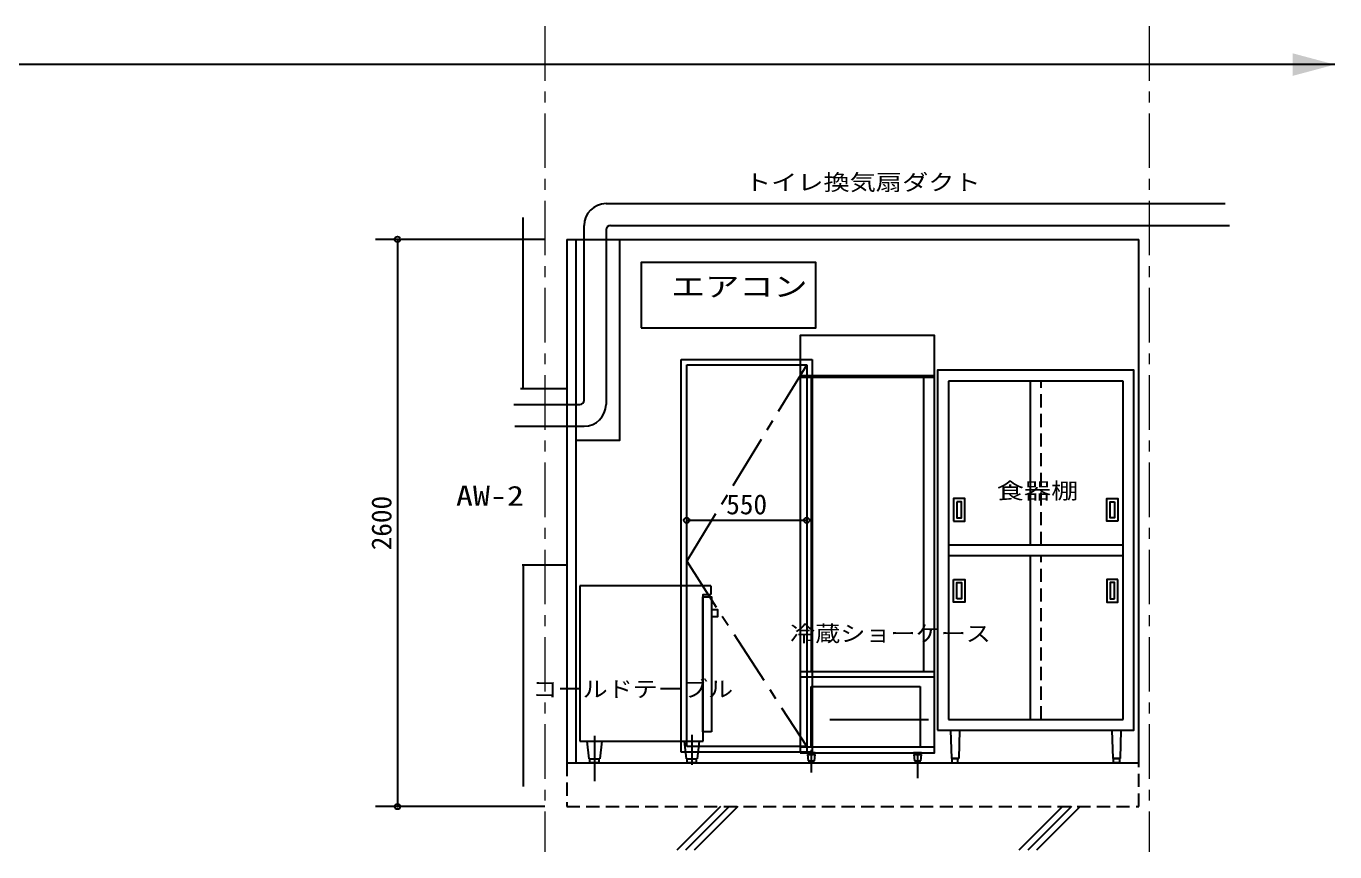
# Model space of a CAD drawing. Units: millimetres at full size, sheet at 1:50. Extents: x -10512 to 18330, y -7438 to 24497.
# Drawn here: x 2215 to 8212, y -1070 to 2715 of the extents above; entities that cross this region are included whole.
import ezdxf
from ezdxf.enums import TextEntityAlignment as Align

# ---------------------------------------------------------------- set-up
doc = ezdxf.new("R2010")
doc.units = ezdxf.units.MM
doc.header["$LTSCALE"] = 50
doc.header["$PDMODE"] = 32
doc.header["$PDSIZE"] = 25
doc.linetypes.add('CHAIN1', pattern=[8, 5, -1, 1, -1])
doc.linetypes.add('DASHED1', pattern=[1.8, 1.2, -0.6])
doc.layers.add('0-0_0', color=7, linetype='Continuous')
doc.layers.add('0-8_8', color=6, linetype='CHAIN1', lineweight=9)
doc.styles.add('ＭＳ ゴシック', font='')
doc.styles.get('ＭＳ ゴシック').set_extended_font_data('MS Gothic')

msp = doc.modelspace()

# ---------------------------------------------------------------- linework, layer by layer
at = {"layer": '0-0_0'}
for p, q in [((8212.18, 2538.71), (-10112.54, 2538.71)), ((4872.27, 1901.26), (7709.88, 1901.26)), ((4491.9, 1052.41), (4491.9, 1837.5)), ((4772.27, 1000.76), (4772.27, 1801.26)), ((4892.27, 1801.26), (7729.88, 1801.26)), ((4872.27, 1781.26), (4872.27, 980.76)), ((4591.9, 1737.41), (3816.37, 1737.41)), ((3916.37, 1737.41), (3916.37, -862.59)), ((4691.9, 1737.41), (4691.9, -662.59)), ((4691.9, 1737.41), (7313.77, 1737.41)), ((4733.4, 1737.41), (4733.4, -662.59)), ((7313.77, -662.59), (7313.77, 1737.41)), ((5216.9, -612.59), (5216.9, 1186.99)), ((5216.9, 1186.99), (5816.9, 1186.99)), ((5241.9, -587.59), (5241.9, 1161.99)), ((5241.9, 1161.99), (5791.9, 1161.99)), ((5791.9, 1161.99), (5791.9, -612.59)), ((5816.9, 1186.99), (5816.9, -612.59)), ((5762.39, 1113.52), (6377.39, 1113.52)), ((6377.39, 1104.22), (5762.39, 1104.22)), ((5814.33, -245.49), (5814.33, 1104.22)), ((6326.67, 1104.22), (6326.67, -245.49)), ((6441.5, 1087.41), (6441.5, -462.59)), ((7241.5, 1087.41), (6441.5, 1087.41)), ((6816.5, 1087.41), (6816.5, 337.41)), ((7241.5, -462.59), (7241.5, 1087.41)), ((4691.9, 1052.41), (4479.92, 1052.41)), ((4449.24, 980.76), (4752.27, 980.76)), ((4453.92, 880.76), (4772.27, 880.76)), ((5241.9, 449.67), (5791.9, 449.67)), ((6441.5, 337.41), (7241.5, 337.41)), ((4691.9, 244.65), (4487.69, 244.65)), ((4491.9, 244.65), (4491.9, -770.17)), ((7241.5, 287.41), (6441.5, 287.41)), ((6816.5, 287.41), (6816.5, -462.59)), ((5352.8, 149.06), (4752.8, 149.06)), ((4752.8, 149.06), (4752.8, -562.59)), ((5352.8, 149.06), (5352.8, 109.41)), ((6377.39, -245.49), (5762.39, -245.49)), ((5762.39, -267.32), (6377.39, -267.32)), ((5813.08, -312.44), (6312.12, -312.44)), ((5813.08, -588.01), (5813.08, -312.44)), ((6312.12, -312.44), (6312.12, -588.01)), ((5897.36, -462.59), (6349.98, -462.59)), ((6441.5, -462.59), (7241.5, -462.59)), ((4818.74, -538.36), (4818.74, -745.25)), ((5264.8, -533.09), (5264.8, -671.66)), ((6451.02, -512.59), (6454.79, -641.96)), ((6492.21, -512.59), (6488.45, -641.96)), ((7190.79, -512.59), (7194.56, -641.96)), ((7231.99, -512.59), (7228.22, -641.96)), ((4752.8, -562.59), (5317.81, -562.59)), ((4784.4, -562.59), (4793.79, -644.04)), ((4853.08, -562.59), (4843.68, -644.04)), ((5230.45, -562.59), (5239.85, -644.04)), ((5791.9, -587.59), (5241.9, -587.59)), ((5299.14, -562.59), (5289.74, -644.04)), ((5762.39, -588.01), (6377.39, -588.01)), ((4793.79, -644.04), (4843.68, -644.04)), ((4840, -644.04), (4840, -662.59)), ((5816.9, -612.59), (5216.9, -612.59)), ((5239.85, -644.04), (5289.74, -644.04)), ((5286.06, -644.04), (5286.06, -662.59)), ((5830.59, -615.61), (5794.99, -615.61)), ((5795.99, -624.42), (5830.9, -624.42)), ((5795.99, -624.42), (5799.19, -652.59)), ((5799.19, -652.59), (5828.4, -652.59)), ((5813.08, -602.3), (5813.08, -706.69)), ((5828.4, -652.59), (5830.9, -624.42)), ((6317.25, -615.61), (6281.66, -615.61)), ((6282.66, -624.42), (6317.57, -624.42)), ((6282.66, -624.42), (6285.86, -652.59)), ((6285.86, -652.59), (6315.07, -652.59)), ((6299.75, -615.61), (6299.75, -731.94)), ((6315.07, -652.59), (6317.57, -624.42)), ((6454.79, -641.96), (6488.45, -641.96)), ((7228.22, -641.96), (7194.56, -641.96)), ((4691.9, -662.59), (7313.77, -662.59)), ((4591.9, -862.59), (3816.37, -862.59)), ((5396.37, -862.59), (5196.37, -1062.59)), ((5436.61, -862.59), (5236.61, -1062.59)), ((5476.84, -862.59), (5276.84, -1062.59)), ((6964.47, -862.59), (6764.47, -1062.59)), ((7004.7, -862.59), (6804.7, -1062.59)), ((7044.93, -862.59), (6844.93, -1062.59))]:
    msp.add_line(p, q, dxfattribs=at)
at = {"layer": '0-0_0', "linetype": 'CHAIN1'}
for p, q in [((5791.9, 1161.99), (5241.9, 262.2)), ((5241.9, 262.2), (5791.9, -587.59))]:
    msp.add_line(p, q, dxfattribs=at)
at = {"layer": '0-0_0', "linetype": 'DASHED1'}
for p, q in [((6866.5, 337.41), (6866.5, 1087.41)), ((6866.5, -462.59), (6866.5, 287.41)), ((4691.9, -662.59), (4691.9, -862.59)), ((7313.77, -862.59), (7313.77, -662.59)), ((4691.9, -862.59), (7313.77, -862.59))]:
    msp.add_line(p, q, dxfattribs=at)
at = {"layer": '0-0_0'}
for points in [[(4733.4, 817), (4935.22, 817), (4935.22, 1737.41)], [(5317.81, -562.59), (5317.81, 109.41), (5352.8, 109.41)], [(5352.8, 9.1), (5384.3, 9.1), (5384.3, 39.43), (5356.3, 39.43)], [(4840, -662.59), (4797.47, -662.59), (4797.47, -644.04)], [(5286.06, -662.59), (5243.53, -662.59), (5243.53, -644.04)], [(5805.11, -615.61), (5805.11, -624.42), (5805.11, -615.61)], [(5821.63, -615.61), (5821.63, -624.42), (5821.63, -615.61)], [(6291.78, -615.61), (6291.78, -624.42), (6291.78, -615.61)], [(6308.3, -615.61), (6308.3, -624.42), (6308.3, -615.61)]]:
    msp.add_lwpolyline(points, dxfattribs=at)
for points in [[(5033.8, 1331.27), (5833.8, 1331.27), (5833.8, 1631.27), (5033.8, 1631.27)], [(5762.39, -615.61), (6377.39, -615.61), (6377.39, 1297.41), (5762.39, 1297.41)], [(6391.5, -512.59), (7291.5, -512.59), (7291.5, 1137.41), (6391.5, 1137.41)], [(6464.85, 445.78), (6515.94, 445.78), (6515.94, 549.77), (6464.85, 549.77)], [(7218.16, 445.78), (7167.07, 445.78), (7167.07, 549.77), (7218.16, 549.77)], [(6479.85, 534.77), (6479.85, 460.78), (6500.94, 460.78), (6500.94, 534.77)], [(7203.16, 534.77), (7203.16, 460.78), (7182.07, 460.78), (7182.07, 534.77)], [(6464.85, 179.04), (6515.94, 179.04), (6515.94, 75.04), (6464.85, 75.04)], [(6479.85, 90.04), (6479.85, 164.04), (6500.94, 164.04), (6500.94, 90.04)], [(7218.16, 179.04), (7167.07, 179.04), (7167.07, 75.04), (7218.16, 75.04)], [(7203.16, 90.04), (7203.16, 164.04), (7182.07, 164.04), (7182.07, 90.04)], [(5356.3, -520.59), (5316.65, -520.59), (5316.65, 98.91), (5356.3, 98.91)], [(6457.4, -662.59), (6485.26, -662.59), (6485.26, -641.96), (6457.4, -641.96)], [(7225.61, -662.59), (7197.75, -662.59), (7197.75, -641.96), (7225.61, -641.96)]]:
    msp.add_lwpolyline(points, close=True, dxfattribs=at)
for centre, radius, start, end in [((4872.27, 1801.26), 100, 90, 180), ((4892.27, 1781.26), 20, 90, 180), ((4752.27, 1000.76), 20, 270, 360), ((4772.27, 980.76), 100, 270, 360)]:
    msp.add_arc(centre, radius, start, end, dxfattribs=at)
for p in [(3916.37, 1737.41), (5241.9, 449.67), (5791.9, 449.67), (3916.37, -862.59)]:
    msp.add_point(p, dxfattribs=at)
msp.add_solid([(8019, 2486.94), (8019, 2590.47), (8212.18, 2538.71)], dxfattribs=at)
at = {"layer": '0-8_8'}
for p, q in [((4591.9, 2714.81), (4591.9, -1069.93)), ((7361.9, 2714.81), (7361.9, -1069.93))]:
    msp.add_line(p, q, dxfattribs=at)

# ---------------------------------------------------------------- texts
at = {"layer": '0-0_0', "style": 'ＭＳ ゴシック'}
for s, height, width, p in [('トイレ換気扇ダクト', 73.31, 1.2, (5508.96, 1940.5)), ('エアコン', 91.64, 1.25, (5170.8, 1447.87)), ('AW-2', 91.64, 1.25, (4184.46, 488.65)), ('食器棚', 73.31, 1.25, (6662.3, 526.24)), ('冷蔵ショーケース', 73.31, 1.15, (5715.88, -127.84)), ('コールドテーブル', 73.31, 1.15, (4534.89, -382.26))]:
    msp.add_text(s, height=height, dxfattribs=dict(at, width=width)).set_placement(p, align=Align.BOTTOM_LEFT)
msp.add_text('2600', height=91.64, rotation=90, dxfattribs=at).set_placement((3916.37, 312.41), align=Align.BOTTOM_LEFT)
msp.add_text('550', height=91.64, dxfattribs=at).set_placement((5423.15, 449.67), align=Align.BOTTOM_LEFT)

doc.saveas('drawing.dxf')
